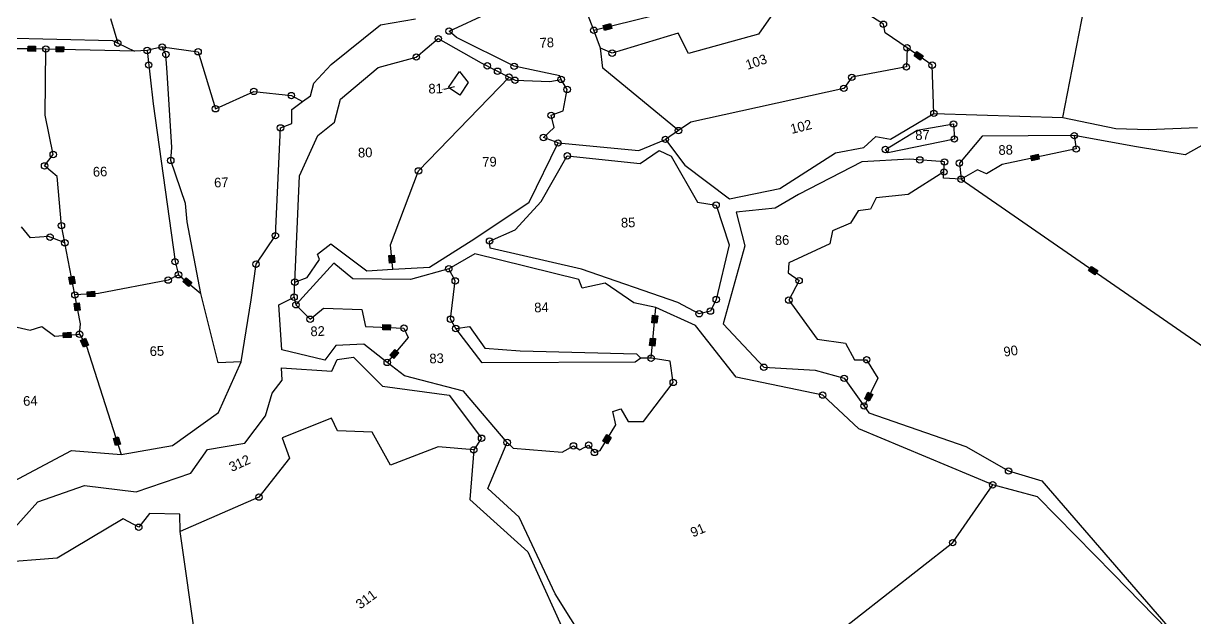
# Model space of a CAD drawing. Header units: metres. Extents: x 315549 to 321517, y 1890879 to 1895671.
# Drawn here: x 319519 to 320590, y 1892424 to 1892968 of the extents above; entities that cross this region are included whole.
import ezdxf

# ---------------------------------------------------------------- set-up
doc = ezdxf.new("R2010")
doc.units = ezdxf.units.M
doc.header["$MEASUREMENT"] = 0
for name, color, linetype in [('LINE_WATER', 4, 'Continuous'), ('OFF', 1, 'Continuous'), ('POLY_PARCEL', 6, 'Continuous'), ('POLY_ROAD', 30, 'Continuous'), ('POLY_WATER', 4, 'Continuous'), ('TEXT_PARCEL', 7, 'Continuous')]:
    doc.layers.add(name, color=color, linetype=linetype)
doc.styles.add('TEXT_MAP', font='')
doc.styles.get('TEXT_MAP').set_extended_font_data('Kruti Dev 050')

msp = doc.modelspace()

# ---------------------------------------------------------------- hatches: boundary and pattern name
for points in [[(320056.8, 1892963.6), (320055.6, 1892968.2), (320049, 1892966.5), (320050.1, 1892961.9)], [(319529.6, 1892942.6), (319529.7, 1892947.4), (319522.9, 1892947.5), (319522.8, 1892942.7)], [(319555.4, 1892942.1), (319555.5, 1892946.8), (319548.6, 1892947), (319548.5, 1892942.2)], [(320338.9, 1892934.6), (320341.6, 1892938.5), (320335.9, 1892942.4), (320333.3, 1892938.5)], [(320447.8, 1892843.8), (320446.8, 1892848.5), (320440.1, 1892847.1), (320441.1, 1892842.4)], [(319853.5, 1892748.8), (319858.2, 1892749.2), (319857.6, 1892756), (319852.8, 1892755.6)], [(320498.5, 1892738), (320501.2, 1892741.9), (320495.6, 1892745.8), (320492.9, 1892741.9)], [(319561.4, 1892729.3), (319566.1, 1892730.2), (319564.8, 1892736.9), (319560.1, 1892736)], [(319669.6, 1892727.4), (319672.7, 1892731), (319667.4, 1892735.4), (319664.4, 1892731.8)], [(319584, 1892718.2), (319583.7, 1892723), (319576.9, 1892722.6), (319577.1, 1892717.8)], [(319566, 1892705), (319570.6, 1892705.6), (319569.7, 1892712.4), (319565, 1892711.7)], [(319854.2, 1892687.3), (319854.4, 1892692.1), (319847.5, 1892692.4), (319847.3, 1892687.6)], [(320093.4, 1892694.2), (320098.1, 1892693.8), (320098.8, 1892700.6), (320094, 1892701)], [(319562.2, 1892680.7), (319561.9, 1892685.4), (319555, 1892684.9), (319555.4, 1892680.2)], [(319573.7, 1892671.7), (319578.1, 1892673.7), (319575.3, 1892679.9), (319570.9, 1892678)], [(320091.4, 1892673.2), (320096.2, 1892672.8), (320096.8, 1892679.6), (320092.1, 1892680.1)], [(319861.9, 1892666.6), (319858.2, 1892669.7), (319853.9, 1892664.4), (319857.5, 1892661.4)], [(320295.4, 1892628.6), (320291.1, 1892630.7), (320288.1, 1892624.5), (320292.3, 1892622.4)], [(319603, 1892581.7), (319607.5, 1892583.1), (319605.4, 1892589.6), (319600.9, 1892588.2)], [(320048.7, 1892585.8), (320052.8, 1892583.3), (320056.3, 1892589.2), (320052.3, 1892591.7)]]:
    msp.add_hatch(color=256).paths.add_polyline_path(points)

# ---------------------------------------------------------------- linework, layer by layer
for p, q in [((320049, 1892966.5), (320055.6, 1892968.2)), ((320050.1, 1892961.9), (320049, 1892966.5)), ((320056.8, 1892963.6), (320050.1, 1892961.9)), ((320055.6, 1892968.2), (320056.8, 1892963.6)), ((319522.8, 1892942.7), (319522.9, 1892947.5)), ((319529.6, 1892942.6), (319522.8, 1892942.7)), ((319522.9, 1892947.5), (319529.7, 1892947.4)), ((319529.7, 1892947.4), (319529.6, 1892942.6)), ((319548.5, 1892942.2), (319548.6, 1892947)), ((319555.4, 1892942.1), (319548.5, 1892942.2)), ((319548.6, 1892947), (319555.5, 1892946.8)), ((319555.5, 1892946.8), (319555.4, 1892942.1)), ((320333.3, 1892938.5), (320335.9, 1892942.4)), ((320338.9, 1892934.6), (320333.3, 1892938.5)), ((320335.9, 1892942.4), (320341.6, 1892938.5)), ((320341.6, 1892938.5), (320338.9, 1892934.6)), ((320440.1, 1892847.1), (320446.8, 1892848.5)), ((320441.1, 1892842.4), (320440.1, 1892847.1)), ((320447.8, 1892843.8), (320441.1, 1892842.4)), ((320446.8, 1892848.5), (320447.8, 1892843.8)), ((319852.8, 1892755.6), (319857.6, 1892756)), ((319857.6, 1892756), (319858.2, 1892749.2)), ((319853.5, 1892748.8), (319852.8, 1892755.6)), ((319858.2, 1892749.2), (319853.5, 1892748.8)), ((320492.9, 1892741.9), (320495.6, 1892745.8)), ((320495.6, 1892745.8), (320501.2, 1892741.9)), ((319560.1, 1892736), (319564.8, 1892736.9)), ((319561.4, 1892729.3), (319560.1, 1892736)), ((319564.8, 1892736.9), (319566.1, 1892730.2)), ((319664.4, 1892731.8), (319667.4, 1892735.4)), ((319667.4, 1892735.4), (319672.7, 1892731)), ((320498.5, 1892738), (320492.9, 1892741.9)), ((320501.2, 1892741.9), (320498.5, 1892738)), ((319566.1, 1892730.2), (319561.4, 1892729.3)), ((319669.6, 1892727.4), (319664.4, 1892731.8)), ((319672.7, 1892731), (319669.6, 1892727.4)), ((319576.9, 1892722.6), (319583.7, 1892723)), ((319577.1, 1892717.8), (319576.9, 1892722.6)), ((319584, 1892718.2), (319577.1, 1892717.8)), ((319583.7, 1892723), (319584, 1892718.2)), ((319565, 1892711.7), (319569.7, 1892712.4)), ((319566, 1892705), (319565, 1892711.7)), ((319570.6, 1892705.6), (319566, 1892705)), ((319569.7, 1892712.4), (319570.6, 1892705.6)), ((319847.3, 1892687.6), (319847.5, 1892692.4)), ((319847.5, 1892692.4), (319854.4, 1892692.1)), ((319854.4, 1892692.1), (319854.2, 1892687.3)), ((320093.4, 1892694.2), (320094, 1892701)), ((320098.1, 1892693.8), (320093.4, 1892694.2)), ((320094, 1892701), (320098.8, 1892700.6)), ((320098.8, 1892700.6), (320098.1, 1892693.8)), ((319555, 1892684.9), (319561.9, 1892685.4)), ((319555.4, 1892680.2), (319555, 1892684.9)), ((319561.9, 1892685.4), (319562.2, 1892680.7)), ((319854.2, 1892687.3), (319847.3, 1892687.6)), ((319562.2, 1892680.7), (319555.4, 1892680.2)), ((319570.9, 1892678), (319575.3, 1892679.9)), ((319573.7, 1892671.7), (319570.9, 1892678)), ((319578.1, 1892673.7), (319573.7, 1892671.7)), ((319575.3, 1892679.9), (319578.1, 1892673.7)), ((320091.4, 1892673.2), (320092.1, 1892680.1)), ((320096.2, 1892672.8), (320091.4, 1892673.2)), ((320092.1, 1892680.1), (320096.8, 1892679.6)), ((320096.8, 1892679.6), (320096.2, 1892672.8)), ((319853.9, 1892664.4), (319858.2, 1892669.7)), ((319857.5, 1892661.4), (319853.9, 1892664.4)), ((319861.9, 1892666.6), (319857.5, 1892661.4)), ((319858.2, 1892669.7), (319861.9, 1892666.6)), ((320288.1, 1892624.5), (320291.1, 1892630.7)), ((320291.1, 1892630.7), (320295.4, 1892628.6)), ((320295.4, 1892628.6), (320292.3, 1892622.4)), ((320292.3, 1892622.4), (320288.1, 1892624.5)), ((319600.9, 1892588.2), (319605.4, 1892589.6)), ((319603, 1892581.7), (319600.9, 1892588.2)), ((319605.4, 1892589.6), (319607.5, 1892583.1)), ((320048.7, 1892585.8), (320052.3, 1892591.7)), ((320052.8, 1892583.3), (320048.7, 1892585.8)), ((320052.3, 1892591.7), (320056.3, 1892589.2)), ((320056.3, 1892589.2), (320052.8, 1892583.3)), ((319607.5, 1892583.1), (319603, 1892581.7))]:
    msp.add_line(p, q)
msp.add_lwpolyline([(319903.5, 1892908.2), (319912.9, 1892910.4)])
for centre in [(320305.2, 1892967.5), (319907.9, 1892961.2), (320040.3, 1892962), (319604.9, 1892950.2), (319645.6, 1892946.7), (319898.1, 1892954.3), (320326.8, 1892945.9), (319539.2, 1892944.8), (319631.8, 1892943.5), (319649, 1892939.9), (319678.4, 1892942.3), (319878, 1892937.5), (320057.1, 1892941), (319633.2, 1892930.2), (319942.9, 1892929.4), (319952.3, 1892924.5), (319967.5, 1892929), (320326.2, 1892928.4), (320349.8, 1892930), (319962.8, 1892919.1), (319968.3, 1892916.2), (320010.5, 1892917), (320276.3, 1892918.9), (319729.3, 1892906), (320016, 1892907.8), (320269, 1892908.8), (319763.7, 1892902.2), (319694.3, 1892890.1), (320001.3, 1892884.1), (320351.4, 1892885.9), (319753.8, 1892872.6), (320369.3, 1892876.2), (319994.3, 1892863.8), (320105.8, 1892862.1), (320117.8, 1892870.1), (320370.1, 1892862.4), (320479.8, 1892865.5), (320007.6, 1892858.8), (320307, 1892852.8), (320481.6, 1892853.3), (319545.9, 1892848.2), (319653.4, 1892842.8), (320016.1, 1892847), (320338.5, 1892843.3), (320361.1, 1892841.4), (320374.7, 1892840.3), (319538, 1892837.8), (319880, 1892833.2), (320360.6, 1892832.2), (320376.3, 1892825.6), (320152.2, 1892801.9), (319553.4, 1892783.1), (319543, 1892772.5), (319556.5, 1892767.4), (319749.1, 1892773.9), (319945, 1892769), (319657.3, 1892750.1), (319731.4, 1892747.8), (319907.7, 1892743.6), (319651.1, 1892733.2), (319660.5, 1892738.1), (319913.6, 1892732.5), (320228.1, 1892732.7), (319766.9, 1892731.3), (319565.7, 1892719.6), (319766.2, 1892717.6), (319767.9, 1892710.6), (320152.3, 1892715.4), (320218.7, 1892714.9), (320136.7, 1892702.4), (320147, 1892704.8), (319780.9, 1892697.4), (319866.7, 1892689.2), (319909.3, 1892697.4), (319914.1, 1892688.9), (319569.9, 1892683.6), (319851.4, 1892657.8), (320092.7, 1892661.7), (320289.9, 1892660.3), (320195.8, 1892653.4), (320113, 1892639.5), (320269.3, 1892643.3), (320249.7, 1892627.9), (320287.5, 1892617.9), (319937.7, 1892588.4), (319961.1, 1892584.5), (320021.7, 1892581.4), (320035.6, 1892582.1), (319930.5, 1892577.7), (320040.9, 1892575.4), (320419.7, 1892558.4), (320405.2, 1892545.7), (319734.1, 1892534.5), (319624.1, 1892506.9), (320368.6, 1892492.8)]:
    msp.add_circle(centre, 2.93)
msp.add_solid([(319903.6, 1892907.8), (319901.1, 1892907.7), (319903.4, 1892908.7)])
at = {"layer": 'LINE_WATER'}
msp.add_line((319766.2, 1892717.6), (319766.9, 1892731.3), dxfattribs=at)
at = {"layer": 'OFF'}
for p, q in [((319645.6, 1892946.7), (319631.8, 1892943.5)), ((320376.3, 1892825.6), (320360.3, 1892826.6)), ((319766.2, 1892717.6), (319767.9, 1892710.6))]:
    msp.add_line(p, q, dxfattribs=at)
at = {"layer": 'POLY_PARCEL'}
for p, q in [((320469.2, 1892882.2), (320516.3, 1893125)), ((320040.3, 1892962), (320027, 1892996.5)), ((319598.4, 1892972.7), (319604.9, 1892950.2)), ((320040.3, 1892962), (320114.7, 1892980.3)), ((320204.4, 1892977.7), (320190.9, 1892958.5)), ((320305.2, 1892967.5), (320287.1, 1892979.3)), ((320046.6, 1892945.7), (320040.3, 1892962)), ((320117.5, 1892959.3), (320057.1, 1892941)), ((320126.9, 1892940.7), (320117.5, 1892959.3)), ((320306.8, 1892959.7), (320305.2, 1892967.5)), ((320326.8, 1892945.9), (320306.8, 1892959.7)), ((320190.9, 1892958.5), (320126.9, 1892940.7)), ((319538.5, 1892884.1), (319539.2, 1892944.8)), ((319631.8, 1892943.5), (319620.1, 1892942.9)), ((319645.6, 1892946.7), (319678.4, 1892942.3)), ((319678.4, 1892942.3), (319694.3, 1892890.1)), ((320057.1, 1892941), (320046.6, 1892945.7)), ((320048.6, 1892927.2), (320046.6, 1892945.7)), ((320326.8, 1892945.9), (320326.2, 1892928.4)), ((320349.8, 1892930), (320326.8, 1892945.9)), ((320117.8, 1892870.1), (320048.6, 1892927.2)), ((320326.2, 1892928.4), (320276.3, 1892918.9)), ((320351.4, 1892885.9), (320349.8, 1892930)), ((319880, 1892833.2), (319962.8, 1892919.1)), ((319907.3, 1892909.5), (319917.5, 1892924.3)), ((319917.5, 1892924.3), (319925.5, 1892914.2)), ((320016, 1892907.8), (320010.5, 1892917)), ((320276.3, 1892918.9), (320269, 1892908.8)), ((319694.3, 1892890.1), (319729.3, 1892906)), ((319729.3, 1892906), (319763.7, 1892902.2)), ((319917.8, 1892902.6), (319907.3, 1892909.5)), ((319925.5, 1892914.2), (319917.8, 1892902.6)), ((320012.4, 1892888.1), (320016, 1892907.8)), ((320269, 1892908.8), (320129.2, 1892877.7)), ((319763.7, 1892902.2), (319774, 1892896.7)), ((320001.3, 1892884.1), (320012.4, 1892888.1)), ((319545.9, 1892848.2), (319538.5, 1892884.1)), ((320004.2, 1892873.1), (320001.3, 1892884.1)), ((320129.2, 1892877.7), (320117.8, 1892870.1)), ((319994.3, 1892863.8), (320004.2, 1892873.1)), ((320007.6, 1892858.8), (319994.3, 1892863.8)), ((320117.8, 1892870.1), (320105.8, 1892862.1)), ((320479.8, 1892865.5), (320481.6, 1892853.3)), ((320481.6, 1892853.3), (320413.7, 1892839.2)), ((319538, 1892837.8), (319545.9, 1892848.2)), ((319549.4, 1892828.1), (319538, 1892837.8)), ((319854.3, 1892765.6), (319880, 1892833.2)), ((320360.6, 1892832.2), (320328, 1892811.5)), ((320391.4, 1892834.2), (320376.3, 1892825.6)), ((320399.4, 1892830.5), (320391.4, 1892834.2)), ((320413.7, 1892839.2), (320399.4, 1892830.5)), ((319553.4, 1892783.1), (319549.4, 1892828.1)), ((320376.3, 1892825.6), (320662, 1892627.5)), ((320328, 1892811.5), (320298.5, 1892808.6)), ((320298.5, 1892808.6), (320293.4, 1892798.1)), ((320282, 1892796.5), (320275.1, 1892785.4)), ((320293.4, 1892798.1), (320282, 1892796.5)), ((319525, 1892772), (319516.9, 1892782.1)), ((319556.5, 1892767.4), (319553.4, 1892783.1)), ((320258.7, 1892778.3), (320256.3, 1892766.5)), ((320275.1, 1892785.4), (320258.7, 1892778.3)), ((319541.5, 1892773), (319525, 1892772)), ((319556.5, 1892767.4), (319541.5, 1892773)), ((319565.7, 1892719.6), (319556.5, 1892767.4)), ((320256.3, 1892766.5), (320218.6, 1892749.1)), ((319856.4, 1892743.1), (319854.3, 1892765.6)), ((320218.6, 1892749.1), (320218.1, 1892740)), ((319660.5, 1892738.1), (319651.1, 1892733.2)), ((319913.6, 1892732.5), (319907.7, 1892743.6)), ((320218.1, 1892740), (320228.1, 1892732.7)), ((319651.1, 1892733.2), (319587.2, 1892720.8)), ((319909.3, 1892697.4), (319913.6, 1892732.5)), ((320228.1, 1892732.7), (320218.7, 1892714.9)), ((319587.2, 1892720.8), (319565.7, 1892719.6)), ((319570.8, 1892693.1), (319565.7, 1892719.6)), ((319696.7, 1892657.4), (319680.8, 1892721)), ((320218.7, 1892714.9), (320244.5, 1892679.2)), ((319767.9, 1892710.6), (319780.9, 1892697.4)), ((319780.9, 1892697.4), (319793.2, 1892707.6)), ((319793.2, 1892707.6), (319828.1, 1892706.2)), ((319828.1, 1892706.2), (319831.4, 1892690.6)), ((320092.7, 1892661.7), (320097.1, 1892708.1)), ((319502.4, 1892692.4), (319524.8, 1892687.4)), ((319569.9, 1892683.6), (319570.8, 1892693.1)), ((319914.1, 1892688.9), (319909.3, 1892697.4)), ((319524.8, 1892687.4), (319535.6, 1892690.7)), ((319535.6, 1892690.7), (319547.5, 1892682)), ((319547.5, 1892682), (319569.9, 1892683.6)), ((319569.9, 1892683.6), (319576.3, 1892672.7)), ((319831.4, 1892690.6), (319866.7, 1892689.2)), ((319870.6, 1892680.7), (319851.4, 1892657.8)), ((319866.7, 1892689.2), (319870.6, 1892680.7)), ((319576.3, 1892672.7), (319608.1, 1892573.6)), ((320244.5, 1892679.2), (320270.6, 1892675.5)), ((320270.6, 1892675.5), (320278.9, 1892660.3)), ((320092.7, 1892661.7), (320083.5, 1892661.8)), ((320110.3, 1892659), (320092.7, 1892661.7)), ((320278.9, 1892660.3), (320289.9, 1892660.3)), ((320289.9, 1892660.3), (320300, 1892643.4)), ((319717.8, 1892658.4), (319696.7, 1892657.4)), ((320113, 1892639.5), (320110.3, 1892659)), ((320085.9, 1892603.8), (320113, 1892639.5)), ((320300, 1892643.4), (320287.5, 1892617.9)), ((319800.3, 1892606.8), (319755.3, 1892588.7)), ((319806, 1892595.1), (319800.3, 1892606.8)), ((320057.8, 1892613), (320065, 1892615.2)), ((320060.5, 1892600.6), (320057.8, 1892613)), ((320065, 1892615.2), (320071.8, 1892603.7)), ((319837.6, 1892594), (319806, 1892595.1)), ((320046.3, 1892577.3), (320060.5, 1892600.6)), ((320071.8, 1892603.7), (320085.9, 1892603.8)), ((319755.3, 1892588.7), (319761.9, 1892570.3)), ((319854.5, 1892563.8), (319837.6, 1892594)), ((319961.1, 1892584.5), (319966.6, 1892579.4)), ((319898, 1892580.4), (319854.5, 1892563.8)), ((319930.5, 1892577.7), (319898, 1892580.4)), ((319966.6, 1892579.4), (320011.5, 1892575.7)), ((320011.5, 1892575.7), (320021.7, 1892581.4)), ((320021.7, 1892581.4), (320027.7, 1892577.8)), ((320027.7, 1892577.8), (320035.6, 1892582.1)), ((320035.6, 1892582.1), (320040.9, 1892575.4)), ((320040.9, 1892575.4), (320046.3, 1892577.3)), ((319761.9, 1892570.3), (319734.1, 1892534.5)), ((320368.6, 1892492.8), (320405.2, 1892545.7)), ((319734.1, 1892534.5), (319662.1, 1892502.9)), ((319610, 1892514.5), (319549.4, 1892478.6)), ((319624.1, 1892506.9), (319610, 1892514.5)), ((319634.1, 1892519.6), (319624.1, 1892506.9)), ((319661.8, 1892518.8), (319634.1, 1892519.6)), ((319662.1, 1892502.9), (319661.8, 1892518.8)), ((319681.7, 1892364.3), (319662.1, 1892502.9)), ((320099.4, 1892282.2), (320368.6, 1892492.8)), ((319549.4, 1892478.6), (319475.7, 1892472.8))]:
    msp.add_line(p, q, dxfattribs=at)
at = {"layer": 'POLY_ROAD'}
for p, q in [((319498.3, 1892955.2), (319600, 1892952.5)), ((319600, 1892952.5), (319604.9, 1892950.2)), ((319604.9, 1892950.2), (319620.1, 1892942.9)), ((319528.2, 1892945.1), (319411.5, 1892944.7)), ((319539.2, 1892944.8), (319528.2, 1892945.1)), ((319620.1, 1892942.9), (319539.2, 1892944.8)), ((319631.8, 1892943.5), (319637.2, 1892894.5)), ((319649, 1892939.9), (319645.6, 1892946.7)), ((319650.2, 1892923.2), (319649, 1892939.9)), ((319654.3, 1892854.7), (319650.2, 1892923.2)), ((319637.2, 1892894.5), (319657.3, 1892750.1)), ((319653.4, 1892842.8), (319654.3, 1892854.7)), ((319666.8, 1892803.5), (319653.4, 1892842.8)), ((319668.5, 1892786.7), (319666.8, 1892803.5)), ((319680.8, 1892721), (319668.5, 1892786.7)), ((319657.3, 1892750.1), (319660.5, 1892738.1)), ((319660.5, 1892738.1), (319680.8, 1892721)), ((319914.1, 1892688.9), (319926.7, 1892690.8)), ((319938.3, 1892657.5), (319914.1, 1892688.9)), ((319926.7, 1892690.8), (319940.7, 1892670.9)), ((319940.7, 1892670.9), (319973.1, 1892668.4)), ((319973.1, 1892668.4), (320079.3, 1892665.7)), ((320083.5, 1892661.8), (320078.3, 1892658)), ((320079.3, 1892665.7), (320083.5, 1892661.8)), ((320078.3, 1892658), (319938.3, 1892657.5))]:
    msp.add_line(p, q, dxfattribs=at)
at = {"layer": 'POLY_WATER'}
for p, q in [((319845.3, 1892966.9), (319877.1, 1892972.6)), ((319907.9, 1892961.2), (319944.9, 1892978.2)), ((319800, 1892930.7), (319845.3, 1892966.9)), ((319914.8, 1892955.4), (319907.9, 1892961.2)), ((319878, 1892937.5), (319898.1, 1892954.3)), ((319898.1, 1892954.3), (319937.4, 1892932.3)), ((319967.5, 1892929), (319914.8, 1892955.4)), ((319784.3, 1892913.5), (319800, 1892930.7)), ((319808.6, 1892898.9), (319843.2, 1892927.9)), ((319843.2, 1892927.9), (319878, 1892937.5)), ((319937.4, 1892932.3), (319962.8, 1892919.1)), ((320009.2, 1892920.2), (319967.5, 1892929)), ((319962.8, 1892919.1), (319968.3, 1892916.2)), ((320000, 1892915), (320010.5, 1892917)), ((320010.5, 1892917), (320009.2, 1892920.2)), ((319781.2, 1892901.9), (319784.3, 1892913.5)), ((319968.3, 1892916.2), (320000, 1892915)), ((319764, 1892889.4), (319774, 1892896.7)), ((319774, 1892896.7), (319781.2, 1892901.9)), ((319803.3, 1892877.8), (319808.6, 1892898.9)), ((319764.2, 1892876.5), (319764, 1892889.4)), ((320311.7, 1892862.2), (320351.4, 1892885.9)), ((320351.4, 1892885.9), (320469.2, 1892882.2)), ((319753.8, 1892872.6), (319764.2, 1892876.5)), ((319787.9, 1892865.7), (319803.3, 1892877.8)), ((320336.1, 1892870.6), (320369.3, 1892876.2)), ((320369.3, 1892876.2), (320370.1, 1892862.4)), ((320469.2, 1892882.2), (320517.9, 1892871.9)), ((319749.1, 1892773.9), (319753.8, 1892872.6)), ((319771.3, 1892828.6), (319787.9, 1892865.7)), ((320287.2, 1892854.5), (320298.3, 1892864.6)), ((320298.3, 1892864.6), (320311.7, 1892862.2)), ((320307, 1892852.8), (320336.1, 1892870.6)), ((320395.6, 1892865), (320374.7, 1892840.3)), ((320479.8, 1892865.5), (320395.6, 1892865)), ((320534.8, 1892855.7), (320479.8, 1892865.5)), ((320517.9, 1892871.9), (320547.3, 1892871.2)), ((320547.3, 1892871.2), (320592.5, 1892872.9)), ((320622.6, 1892871.4), (320581.3, 1892847.9)), ((319981.1, 1892804.5), (320007.6, 1892858.8)), ((320007.6, 1892858.8), (320081.4, 1892851.8)), ((320081.4, 1892851.8), (320105.8, 1892862.1)), ((320105.8, 1892862.1), (320123.6, 1892838.6)), ((320261.5, 1892849.6), (320287.2, 1892854.5)), ((320309.4, 1892849.9), (320307, 1892852.8)), ((320370.1, 1892862.4), (320309.4, 1892849.9)), ((320581.3, 1892847.9), (320534.8, 1892855.7)), ((319992.3, 1892805.1), (320016.1, 1892847)), ((320016.1, 1892847), (320082.6, 1892840.1)), ((320082.6, 1892840.1), (320100.1, 1892851.9)), ((320100.1, 1892851.9), (320111.1, 1892846.6)), ((320111.1, 1892846.6), (320135.3, 1892804.7)), ((320210.6, 1892817.2), (320261.5, 1892849.6)), ((320285.4, 1892841.5), (320227.5, 1892811.6)), ((320329.2, 1892844), (320285.4, 1892841.5)), ((320361.1, 1892841.4), (320329.2, 1892844)), ((320360.6, 1892832.2), (320361.1, 1892841.4)), ((320123.6, 1892838.6), (320164.6, 1892807.6)), ((320360.3, 1892826.6), (320360.6, 1892832.2)), ((320374.7, 1892840.3), (320376.3, 1892825.6)), ((319766.9, 1892731.3), (319771.3, 1892828.6)), ((320164.6, 1892807.6), (320210.6, 1892817.2)), ((320227.5, 1892811.6), (320206.1, 1892799.2)), ((319931.4, 1892771.2), (319981.1, 1892804.5)), ((319968.4, 1892779.3), (319992.3, 1892805.1)), ((320135.3, 1892804.7), (320152.2, 1892801.9)), ((320152.2, 1892801.9), (320164.1, 1892765.5)), ((320206.1, 1892799.2), (320170.5, 1892795.3)), ((320170.5, 1892795.3), (320178.4, 1892764.5)), ((319945, 1892769), (319968.4, 1892779.3)), ((319731.4, 1892747.8), (319749.1, 1892773.9)), ((319890, 1892745.2), (319931.4, 1892771.2)), ((319945.5, 1892762.6), (319945, 1892769)), ((319787.5, 1892757.1), (319799.9, 1892766.4)), ((319789.4, 1892752), (319787.5, 1892757.1)), ((319799.9, 1892766.4), (319832.6, 1892741.7)), ((319931.5, 1892757.4), (319907.7, 1892743.6)), ((320026.5, 1892733.7), (319931.5, 1892757.4)), ((320029.2, 1892743.1), (319945.5, 1892762.6)), ((320164.1, 1892765.5), (320152.3, 1892715.4)), ((320178.4, 1892764.5), (320158.6, 1892693.1)), ((319726.9, 1892715.2), (319731.4, 1892747.8)), ((319802.5, 1892748.6), (319767.9, 1892710.6)), ((319778.3, 1892735.5), (319789.4, 1892752)), ((319820, 1892734.3), (319802.5, 1892748.6)), ((319856.4, 1892743.1), (319890, 1892745.2)), ((319766.9, 1892731.3), (319778.3, 1892735.5)), ((319872.6, 1892733.7), (319820, 1892734.3)), ((319832.6, 1892741.7), (319856.4, 1892743.1)), ((319907.7, 1892743.6), (319872.6, 1892733.7)), ((320117.3, 1892712.7), (320029.2, 1892743.1)), ((320029.8, 1892725.9), (320026.5, 1892733.7)), ((320050.6, 1892730.4), (320029.8, 1892725.9)), ((320076.8, 1892712.4), (320050.6, 1892730.4)), ((319717.8, 1892658.4), (319726.9, 1892715.2)), ((319752.4, 1892710.7), (319766.2, 1892717.6)), ((320152.3, 1892715.4), (320147, 1892704.8)), ((319755, 1892669.4), (319752.4, 1892710.7)), ((320097.1, 1892708.1), (320076.8, 1892712.4)), ((320133.3, 1892691.6), (320097.1, 1892708.1)), ((320136.7, 1892702.4), (320117.3, 1892712.7)), ((320147, 1892704.8), (320136.7, 1892702.4)), ((320170.6, 1892644.2), (320133.3, 1892691.6)), ((320158.6, 1892693.1), (320195.8, 1892653.4)), ((319804.5, 1892673.2), (319794.3, 1892659.9)), ((319829.9, 1892674.6), (319804.5, 1892673.2)), ((319851.4, 1892657.8), (319829.9, 1892674.6)), ((319794.3, 1892659.9), (319755, 1892669.4)), ((319800.6, 1892649.7), (319805.6, 1892660.6)), ((319805.6, 1892660.6), (319820.6, 1892662.5)), ((319820.6, 1892662.5), (319847.1, 1892636.2)), ((319697, 1892612), (319717.8, 1892658.4)), ((319755.4, 1892641.5), (319754.8, 1892653)), ((319754.8, 1892653), (319800.6, 1892649.7)), ((319867.1, 1892645.5), (319851.4, 1892657.8)), ((320195.8, 1892653.4), (320242.9, 1892650.8)), ((320242.9, 1892650.8), (320269.3, 1892643.3)), ((319746.2, 1892629.7), (319755.4, 1892641.5)), ((319921.1, 1892631.6), (319867.1, 1892645.5)), ((320249.7, 1892627.9), (320170.6, 1892644.2)), ((320269.3, 1892643.3), (320287.5, 1892617.9)), ((319740.1, 1892608.9), (319746.2, 1892629.7)), ((319847.1, 1892636.2), (319908, 1892627.9)), ((319908, 1892627.9), (319937.7, 1892588.4)), ((319961.1, 1892584.5), (319921.1, 1892631.6)), ((320282.8, 1892597), (320249.7, 1892627.9)), ((320287.5, 1892617.9), (320292, 1892611.6)), ((319655, 1892581.7), (319697, 1892612)), ((319721.1, 1892583.8), (319740.1, 1892608.9)), ((320292, 1892611.6), (320380.6, 1892580.8)), ((320405.2, 1892545.7), (320282.8, 1892597)), ((319937.7, 1892588.4), (319930.5, 1892577.7)), ((319943.3, 1892542.3), (319961.1, 1892584.5)), ((319504.7, 1892546.4), (319562.6, 1892577.2)), ((319562.6, 1892577.2), (319608.1, 1892573.6)), ((319608.1, 1892573.6), (319655, 1892581.7)), ((319671.9, 1892556.3), (319687, 1892578.1)), ((319687, 1892578.1), (319721.1, 1892583.8)), ((319930.5, 1892577.7), (319927.1, 1892532.4)), ((320380.6, 1892580.8), (320419.7, 1892558.4)), ((319621.7, 1892539.2), (319671.9, 1892556.3)), ((320419.7, 1892558.4), (320450.1, 1892549.4)), ((319531.8, 1892530.3), (319574.6, 1892545.2)), ((319574.6, 1892545.2), (319621.7, 1892539.2)), ((319972.1, 1892516.1), (319943.3, 1892542.3)), ((320446.3, 1892534.6), (320405.2, 1892545.7)), ((320450.1, 1892549.4), (320532.1, 1892454.6)), ((319927.1, 1892532.4), (319979.9, 1892484.3)), ((320515.6, 1892463.9), (320446.3, 1892534.6)), ((319505.6, 1892500.8), (319531.8, 1892530.3)), ((320004.9, 1892445.9), (319972.1, 1892516.1)), ((319979.9, 1892484.3), (320027.8, 1892378.9)), ((320587.3, 1892390.6), (320515.6, 1892463.9)), ((320044.8, 1892382.9), (320004.9, 1892445.9)), ((320532.1, 1892454.6), (320587.3, 1892390.6))]:
    msp.add_line(p, q, dxfattribs=at)

# ---------------------------------------------------------------- texts
at = {"layer": 'TEXT_PARCEL', "style": 'TEXT_MAP'}
for s, rotation, p in [('78', 1.9302, (319990.9, 1892946.1)), ('103', 18.726, (320180.9, 1892925.7)), ('81', 1.9302, (319889.2, 1892904)), ('102', 14.1758, (320221.4, 1892867)), ('87', 1.9302, (320334.5, 1892861.4)), ('80', 1.9302, (319824.8, 1892845.4)), ('88', 1.9302, (320410.6, 1892847.8)), ('79', 1.9302, (319938.5, 1892836.9)), ('66', 1.9302, (319582.3, 1892827.9)), ('67', 1.9302, (319693.2, 1892818)), ('85', 1.9302, (320065.3, 1892781.3)), ('86', 1.9302, (320206.1, 1892765.2)), ('84', 1.9302, (319986, 1892703.6)), ('82', 1.9302, (319781.3, 1892681.8)), ('65', 1.9302, (319634.3, 1892663.6)), ('90', 7.6316, (320415.7, 1892663.1)), ('83', 1.9302, (319890.1, 1892656.9)), ('64', 1.9302, (319518.5, 1892618)), ('312', 24.8291, (319709.2, 1892557.4)), ('91', 23.5133, (320131.1, 1892497.5)), ('311', 36.1029, (319826.7, 1892431.5))]:
    msp.add_text(s, height=8.86, rotation=rotation, dxfattribs=at).set_placement(p)

doc.saveas('drawing.dxf')
